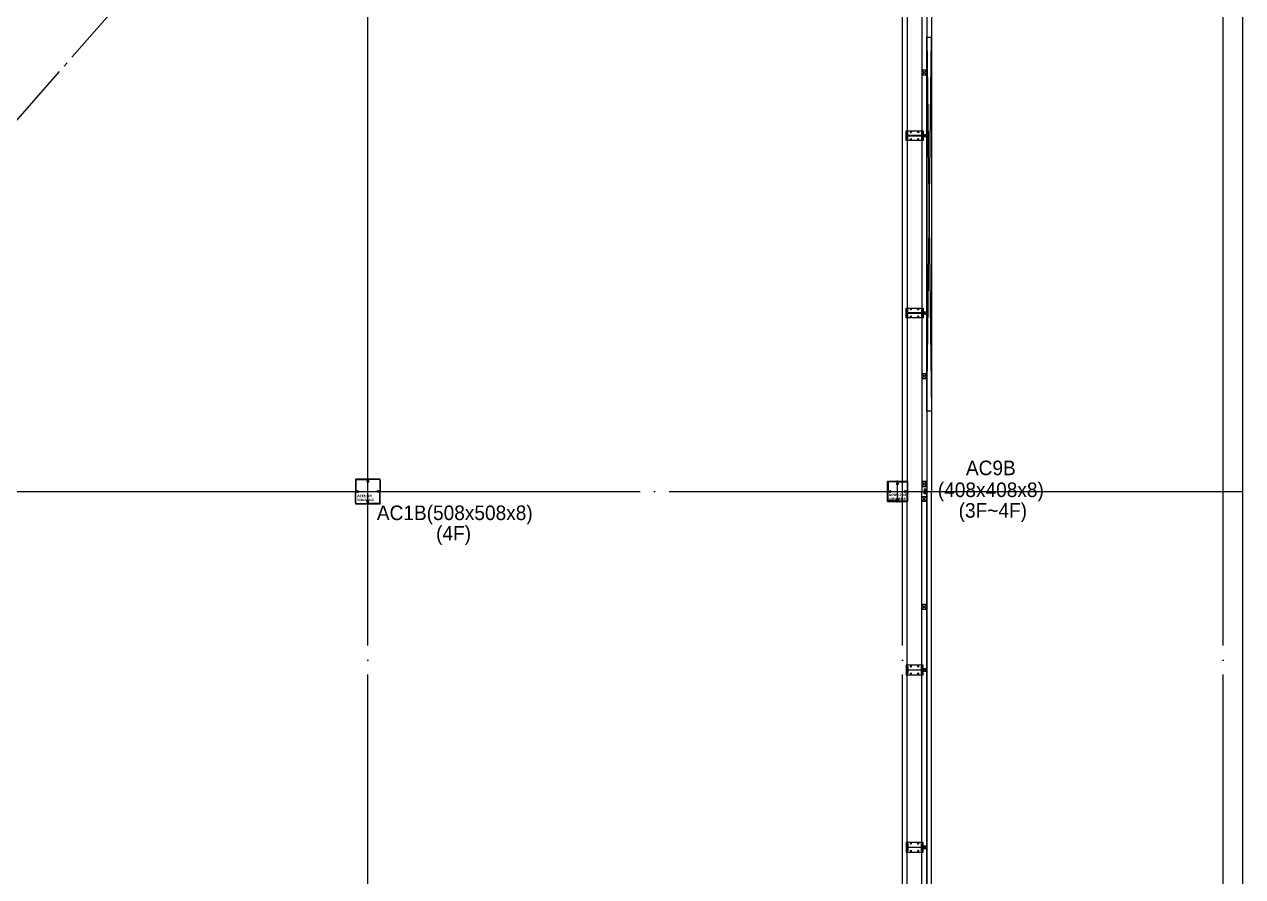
# Model space of a CAD drawing. Header units: millimetres. Extents: x -47382 to 204618, y -51045 to 127155.
# Drawn here: x 116933 to 142000, y 32442 to 49987 of the extents above; entities that cross this region are included whole.
import ezdxf
from ezdxf.enums import TextEntityAlignment as Align

# ---------------------------------------------------------------- set-up
doc = ezdxf.new("R2010")
doc.units = ezdxf.units.MM
doc.header["$LTSCALE"] = 300
doc.header["$MEASUREMENT"] = 0
for name, pattern in [('CEN', [62, 60, -1, 0, -1]), ('HID', [2, 1.1, -0.9]), ('STD_SHAFT', [7.3, 6, -0.5, 0.3, -0.5])]:
    doc.linetypes.add(name, pattern=pattern)
doc.layers.get('0').update_dxf_attribs({"linetype": 'CONTINUOUS'})
doc.layers.get('Defpoints').update_dxf_attribs({"color": 153, "linetype": 'CONTINUOUS'})
for name, color, linetype in [('1', 7, 'CONTINUOUS'), ('6', 6, 'CONTINUOUS'), ('A-CEN', 1, 'CEN'), ('A-FLOR-FLIN-TYP2', 8, 'CONTINUOUS'), ('A-FLOR-GW', 6, 'CONTINUOUS'), ('A-FLOR-OPEN-BELO', 6, 'STD_SHAFT'), ('A-FLOR-STUD', 9, 'CONTINUOUS'), ('A-ST-AXIS-CEN', 252, 'CEN'), ('A-ST-COL', 2, 'CONTINUOUS'), ('Bound', 9, 'CONTINUOUS'), ('SS-PLATE', 32, 'CONTINUOUS'), ('STEEL', 2, 'CONTINUOUS'), ('XREF-PLAN$0$A-STEEL', 7, 'CONTINUOUS')]:
    doc.layers.add(name, color=color, linetype=linetype)
doc.layers.add('Defpoint', color=161, linetype='CONTINUOUS', plot=False)
doc.styles.add('SH_대대리576', font='NanumGothicBold.ttf')
doc.styles.add('돋움', font='')
doc.styles.get('돋움').set_extended_font_data('Dotum')

# ---------------------------------------------------------------- blocks, each defined once
blk = doc.blocks.new('A$C284E115B')
at = {"layer": 'A-FLOR-STUD'}
for p, q in [((2, 48, -103000), (98, 2, -103000)), ((2, 2, -103000), (98, 48, -103000))]:
    blk.add_line(p, q, dxfattribs=at)
at = {"layer": 'A-FLOR-STUD', "elevation": -103000}
for points in [[(0, 50), (100, 50), (100, 0), (0, 0)], [(2, 48), (98, 48), (98, 2), (2, 2)]]:
    blk.add_lwpolyline(points, close=True, dxfattribs=at)
blk = doc.blocks.new('BOLT')
at = {"layer": '1', "color": 251}
for p, q in [((-21, 0), (21, 0)), ((0, -21), (0, 21))]:
    blk.add_line(p, q, dxfattribs=at)
at = {"layer": '6', "color": 251}
blk.add_circle((0, 0), 11, dxfattribs=at)
blk = doc.blocks.new('WC2_BP')
at = {"layer": 'SS-PLATE', "color": 251, "ltscale": 0.05}
blk.add_lwpolyline([(-175, -100), (175, -100), (175, 100), (-175, 100)], close=True, dxfattribs=at)
at = {"linetype": 'HID', "yscale": 0.909090909090909, "zscale": 0.909090909090909}
for p, xscale in [((-75, 75), -0.909090909090909), ((75, 75), 0.909090909090909)]:
    blk.add_blockref('BOLT', p, dxfattribs=dict(at, xscale=xscale))
at = {"linetype": 'HID', "yscale": 0.909090909090909, "zscale": 0.909090909090909, "rotation": 180}
for p, xscale in [((-75, -75), 0.909090909090909), ((75, -75), -0.909090909090909)]:
    blk.add_blockref('BOLT', p, dxfattribs=dict(at, xscale=xscale))
blk = doc.blocks.new('H-300X150X6_5X9')
at = {"layer": 'Defpoint'}
for p, q in [((-3.25, 0), (3.25, 0)), ((0, -150), (0, 150))]:
    blk.add_line(p, q, dxfattribs=at)
at = {"layer": 'STEEL'}
blk.add_lwpolyline([(-75, -150), (-75, -141), (-16.25, -141, 0.41421356), (-3.25, -128), (-3.25, 128, 0.41421356), (-16.25, 141), (-75, 141), (-75, 150), (75, 150), (75, 141), (16.25, 141, 0.41421356), (3.25, 128), (3.25, -128, 0.41421356), (16.25, -141), (75, -141), (75, -150)], format="xyb", close=True, dxfattribs=at)
at = {"layer": 'SS-PLATE', "color": 251, "ltscale": 0.05, "rotation": 90}
blk.add_blockref('WC2_BP', (0, 0), dxfattribs=at)
blk = doc.blocks.new('A$C2E56680A')
blk.add_blockref('A$C284E115B', (0, 50))
at = {"layer": 'STEEL', "xscale": -1, "rotation": 90.00000000000001}
blk.add_blockref('H-300X150X6_5X9', (250, 75, -103000), dxfattribs=at)
blk = doc.blocks.new('3-11000')
at = {"layer": 'A-FLOR-FLIN-TYP2'}
for p, q in [((200, -400, -103000), (200, 11000, -103000)), ((500, 229, -103000), (500, 10796, -103000))]:
    blk.add_line(p, q, dxfattribs=at)
at = {"layer": 'A-FLOR-GW'}
for p, q in [((0, 0, -103000), (0, 11000, -103000)), ((100, 0, -103000), (100, 11000, -103000))]:
    blk.add_line(p, q, dxfattribs=at)
for p in [(100, 7250), (100, 3600)]:
    blk.add_blockref('A$C2E56680A', p)
blk = doc.blocks.new('A$C02DD68EE')
at = {"layer": 'A-FLOR-STUD'}
for p, q in [((125, 11000, -103000), (102, 10952, -103000)), ((125, 11000, -103000), (148, 10952, -103000)), ((102, 48, -103000), (125, 0, -103000)), ((148, 48, -103000), (125, 0, -103000))]:
    blk.add_line(p, q, dxfattribs=at)
at = {"layer": 'A-FLOR-STUD', "elevation": -103000}
for points in [[(100, 11000), (100, 10950), (150, 10950), (150, 11000)], [(102, 11000), (102, 10952), (148, 10952), (148, 11000)], [(150, 0), (150, 50), (100, 50), (100, 0)], [(148, 0), (148, 48), (102, 48), (102, 0)]]:
    blk.add_lwpolyline(points, dxfattribs=at)
blk.add_blockref('3-11000', (0, 0))
blk = doc.blocks.new('AC9B(3~4f)')
at = {"layer": 'A-ST-COL'}
for points in [[(42, 422, 0.414214), (30, 410), (30, 246, 0.520567), (46, 235), (77, 246), (80, 239), (49, 227, -0.520567), (22, 246), (22, 410, -0.414214), (42, 430), (206, 430, -0.520567), (225, 403), (213, 372), (206, 375), (217, 406, 0.520567), (206, 422)], [(410, 422, -0.414214), (422, 410), (422, 246, -0.520567), (406, 235), (375, 246), (372, 239), (403, 227, 0.520567), (430, 246), (430, 410, 0.414214), (410, 430), (246, 430, 0.520567), (227, 403), (239, 372), (246, 375), (235, 406, -0.520567), (246, 422)], [(42, 30, -0.414214), (30, 42), (30, 206, -0.520567), (46, 217), (77, 206), (80, 213), (49, 225, 0.520567), (22, 206), (22, 42, 0.414214), (42, 22), (206, 22, 0.520567), (225, 49), (213, 80), (206, 77), (217, 46, -0.520567), (206, 30)], [(410, 30, 0.414214), (422, 42), (422, 206, 0.520567), (406, 217), (375, 206), (372, 213), (403, 225, -0.520567), (430, 206), (430, 42, -0.414214), (410, 22), (246, 22, -0.520567), (227, 49), (239, 80), (246, 77), (235, 46, 0.520567), (246, 30)]]:
    blk.add_lwpolyline(points, format="xyb", close=True, dxfattribs=at)
at = {"layer": 'Bound', "color": 9, "linetype": 'Continuous'}
for p, q in [((430, 430), (22, 430)), ((22, 22), (22, 430)), ((430, 430), (430, 22)), ((22, 22), (430, 22))]:
    blk.add_line(p, q, dxfattribs=at)
at = {"layer": 'Defpoint'}
for p, q in [((226, 0), (226, 452)), ((0, 226), (452, 226))]:
    blk.add_line(p, q, dxfattribs=at)
at = {"layer": 'Defpoint', "linetype": 'Continuous', "style": 'SH_대대리576'}
for s, p in [('AC9B (3~4F)', (49, 156)), ('408x408x8', (49, 75))]:
    blk.add_text(s, height=50, dxfattribs=at).set_placement(p, align=Align.MIDDLE_LEFT)
blk = doc.blocks.new('AC1B(4f)')
at = {"layer": 'A-ST-COL'}
for p, q in [((20, 508), (20, 294)), ((28, 508), (28, 294)), ((40, 528), (254, 528)), ((40, 520), (254, 520)), ((265, 504), (252, 473)), ((283, 504), (296, 473)), ((508, 528), (294, 528)), ((508, 520), (294, 520)), ((520, 508), (520, 294)), ((528, 508), (528, 294)), ((20, 40), (20, 254)), ((28, 40), (28, 254)), ((44, 283), (75, 296)), ((44, 265), (75, 252)), ((47, 275), (78, 288)), ((47, 273), (78, 260)), ((78, 288), (75, 296)), ((78, 260), (75, 252)), ((260, 470), (252, 473)), ((273, 501), (260, 470)), ((275, 501), (288, 470)), ((288, 470), (296, 473)), ((470, 288), (473, 296)), ((501, 275), (470, 288)), ((501, 273), (470, 260)), ((470, 260), (473, 252)), ((504, 283), (473, 296)), ((504, 265), (473, 252)), ((520, 40), (520, 254)), ((528, 40), (528, 254)), ((40, 28), (254, 28)), ((40, 20), (254, 20)), ((260, 78), (252, 75)), ((265, 44), (252, 75)), ((273, 47), (260, 78)), ((275, 47), (288, 78)), ((283, 44), (296, 75)), ((288, 78), (296, 75)), ((508, 28), (294, 28)), ((508, 20), (294, 20))]:
    blk.add_line(p, q, dxfattribs=at)
for centre, radius, start, end in [((40, 508), 20, 90, 180), ((40, 508), 12, 90, 180), ((254, 508), 20, 340, 90), ((254, 508), 12, 340, 90), ((294, 508), 20, 90, 200), ((294, 508), 12, 90, 200), ((508, 508), 20, 0, 90), ((508, 508), 12, 0, 90), ((40, 294), 20, 180, 290), ((40, 254), 20, 70, 180), ((40, 294), 12, 180, 290), ((40, 254), 12, 70, 180), ((508, 294), 20, 250, 0), ((508, 254), 20, 0, 110), ((508, 294), 12, 250, 0), ((508, 254), 12, 0, 110), ((40, 40), 20, 180, 270), ((40, 40), 12, 180, 270), ((254, 40), 20, 270, 20), ((254, 40), 12, 270, 20), ((294, 40), 20, 160, 270), ((294, 40), 12, 160, 270), ((508, 40), 20, 270, 0), ((508, 40), 12, 270, 0)]:
    blk.add_arc(centre, radius, start, end, dxfattribs=at)
at = {"layer": 'Bound', "color": 9, "linetype": 'Continuous'}
for p, q in [((528, 528), (20, 528)), ((20, 528), (20, 20)), ((528, 20), (528, 528)), ((20, 20), (528, 20))]:
    blk.add_line(p, q, dxfattribs=at)
at = {"layer": 'Defpoint'}
for p, q in [((274, 0), (274, 548)), ((0, 274), (548, 274))]:
    blk.add_line(p, q, dxfattribs=at)
at = {"layer": 'Defpoint', "linetype": 'Continuous', "style": 'SH_대대리576'}
for s, p in [('AC1B (4F)', (56, 181)), ('508x508x8', (56, 100))]:
    blk.add_text(s, height=50, dxfattribs=at).set_placement(p, align=Align.MIDDLE_LEFT)
blk = doc.blocks.new('ACT 지상4층구조평면도')
at = {"layer": 'Defpoint'}
blk.add_lwpolyline([(189382, 51045), (47382, 51045), (47382, 150416), (189382, 150416)], close=True, dxfattribs=at)
for name, p in [('AC1B(4f)', (171108, 91142)), ('AC9B(3~4f)', (182056, 91190))]:
    blk.add_blockref(name, p)
blk = doc.blocks.new('XREF-PLAN$0$각-100X100')
at = {"layer": 'XREF-PLAN$0$A-STEEL', "color": 1}
for p, q in [((-47.7, -47.7), (47.7, 47.7)), ((-47.7, 47.7), (47.7, -47.7))]:
    blk.add_line(p, q, dxfattribs=at)
at = {"layer": 'XREF-PLAN$0$A-STEEL'}
blk.add_lwpolyline([(-50, -50), (50, -50), (50, 50), (-50, 50)], close=True, dxfattribs=at)
at = {"layer": 'XREF-PLAN$0$A-STEEL', "color": 8}
blk.add_lwpolyline([(-47.7, -47.7), (47.7, -47.7), (47.7, 47.7), (-47.7, 47.7)], close=True, dxfattribs=at)

msp = doc.modelspace()

# ---------------------------------------------------------------- linework, layer by layer
for p, q in [((135500, 42021), (135600, 49721)), ((135500, 49721), (135600, 42021))]:
    msp.add_line(p, q)
msp.add_lwpolyline([(135500, 49721), (135600, 49721), (135600, 42021), (135500, 42021)], close=True)
at = {"layer": 'A-CEN'}
msp.add_lwpolyline([(75700, 64371), (135500, 64371), (135500, 6371), (35500, 6371), (35500, 64371), (74500, 64371)], dxfattribs=at)
at = {"layer": 'A-FLOR-OPEN-BELO'}
msp.add_line((80400, 6471), (131100, 64371), dxfattribs=at)
at = {"layer": 'A-ST-AXIS-CEN'}
for p, q in [((124000, 0), (124000, 99371)), ((135000, 0), (135000, 99371)), ((141600, 0), (141600, 99371)), ((0, 40371), (142000, 40371))]:
    msp.add_line(p, q, dxfattribs=at)
at = {"layer": 'Defpoint'}
msp.add_lwpolyline([(142000, 0), (0, 0), (0, 99371), (142000, 99371)], close=True, dxfattribs=at)

# ---------------------------------------------------------------- block references
msp.add_blockref('ACT 지상4층구조평면도', (-47382, -51045))
at = {"rotation": 180}
msp.add_blockref('A$C02DD68EE', (135600, 51371), dxfattribs=at)
at = {"ltscale": 5}
for p in [(135450, 48996), (135450, 42746), (135450, 40525), (135450, 37996)]:
    msp.add_blockref('XREF-PLAN$0$각-100X100', p, dxfattribs=at)
at = {"xscale": -1}
msp.add_blockref('A$C02DD68EE', (135600, 29371), dxfattribs=at)
at = {"ltscale": 5, "xscale": -1, "rotation": 180}
msp.add_blockref('XREF-PLAN$0$각-100X100', (135450, 40217), dxfattribs=at)

# ---------------------------------------------------------------- texts
at = {"layer": 'Defpoints', "linetype": 'Continuous', "style": '돋움'}
for s, p in [('AC9B', (136819, 40616)), ('(408x408x8)', (136819, 40166)), ('(3F~4F)', (136860, 39741)), ('AC1B(508x508x8)', (125789, 39692)), ('(4F)', (125764, 39272))]:
    msp.add_text(s, height=300, dxfattribs=at).set_placement(p, align=Align.BOTTOM_CENTER)

doc.saveas('drawing.dxf')
